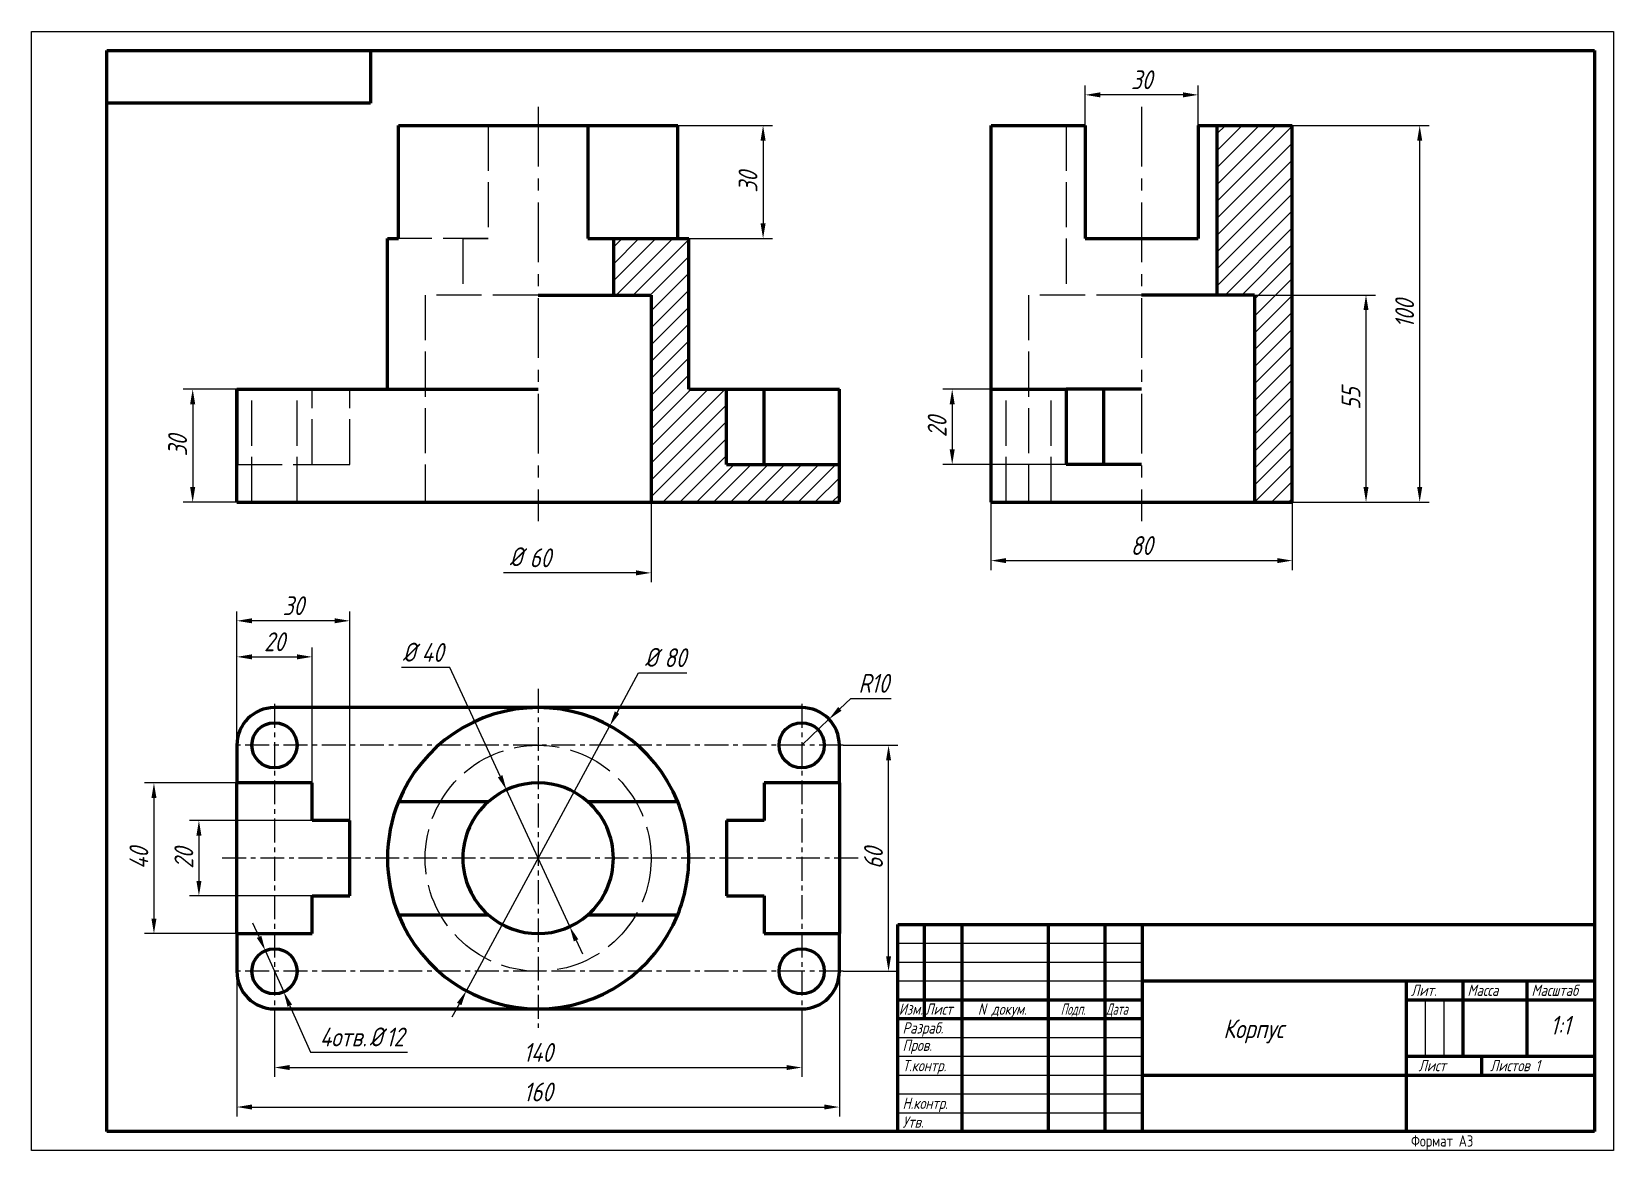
# Model space of a CAD drawing. Header units: millimetres. Extents: x 0 to 420, y 0 to 297.
import ezdxf

# ---------------------------------------------------------------- set-up
doc = ezdxf.new("R2010")
doc.units = ezdxf.units.MM
doc.linetypes.add('ACAD_ISO02W100', pattern=[15, 12, -3])
doc.linetypes.add('осевая', pattern=[50.8, 31.75, -6.35, 6.35, -6.35])
doc.layers.get('0').update_dxf_attribs({"lineweight": 15})
for name, color, linetype, lineweight in [('Осевая', 7, 'осевая', 15), ('Основная', 7, 'Continuous', 53), ('Пунктир', 7, 'ACAD_ISO02W100', 15), ('Размерная', 7, 'Continuous', 18), ('Техт', 7, 'Continuous', 18), ('Штриховка', 7, 'Continuous', 18)]:
    doc.layers.add(name, color=color, linetype=linetype, lineweight=lineweight)
doc.styles.add('ESKD', font='Eskd2__1.ttf', dxfattribs={"oblique": 15, "height": 4})
doc.styles.get("Standard").update_dxf_attribs({"font": 'GOST_A.TTF', "oblique": 15, "height": 5})
doc.dimstyles.new('ESKD', dxfattribs={"dimtxt": 4, "dimasz": 4, "dimexe": 2.5, "dimexo": 0, "dimgap": 1.5, "dimtad": 3, "dimdec": 3, "dimdsep": 46, "dimtxsty": 'Standard', "dimcen": 1.5, "dimdle": 1.25, "dimclrd": 256, "dimclre": 256, "dimclrt": 256, "dimazin": 2, "dimtfac": 0.766667, "dimtdec": 3, "dimtmove": 0, "dimatfit": 0, "dimtvp": 1.5, "dimtolj": 1, "dimtzin": 0, "dimlwd": -1, "dimlwe": -1, "dimarcsym": 0})

# ---------------------------------------------------------------- blocks, each defined once
blk = doc.blocks.new('*D29')
at = {"layer": 'DEFPOINTS', "color": 0, "ltscale": 0.5, "transparency": 16777216}
for p in [(171.57, 272.08), (174.48, 242.08), (194.22, 242.08)]:
    blk.add_point(p, dxfattribs=at)
at = {"layer": 'Размерная', "ltscale": 0.5, "transparency": 16777216}
for p, q in [((171.57, 272.08), (196.72, 272.08)), ((194.22, 268.08), (194.22, 246.08)), ((174.48, 242.08), (196.72, 242.08))]:
    blk.add_line(p, q, dxfattribs=at)
for points in [[(193.56, 268.08), (194.89, 268.08), (194.22, 272.08)], [(193.56, 246.08), (194.89, 246.08), (194.22, 242.08)]]:
    blk.add_solid(points, dxfattribs=at)
at = {"layer": 'Размерная', "ltscale": 0.5, "transparency": 16777216, "insert": (190.22, 257.08), "char_height": 5, "attachment_point": 5, "rotation": 90}
blk.add_mtext('\\A1;30', dxfattribs=at)
blk = doc.blocks.new('*D30')
at = {"layer": 'DEFPOINTS', "color": 0, "ltscale": 0.5, "transparency": 16777216}
for p in [(324.74, 227.08), (354.32, 227.08), (334.74, 172.08)]:
    blk.add_point(p, dxfattribs=at)
at = {"layer": 'Размерная', "ltscale": 0.5, "transparency": 16777216}
for p, q in [((324.74, 227.08), (356.82, 227.08)), ((354.32, 176.08), (354.32, 223.08)), ((334.74, 172.08), (356.82, 172.08))]:
    blk.add_line(p, q, dxfattribs=at)
for points in [[(353.65, 223.08), (354.98, 223.08), (354.32, 227.08)], [(353.65, 176.08), (354.98, 176.08), (354.32, 172.08)]]:
    blk.add_solid(points, dxfattribs=at)
at = {"layer": 'Размерная', "ltscale": 0.5, "transparency": 16777216, "insert": (350.32, 199.58), "char_height": 5, "attachment_point": 5, "rotation": 90}
blk.add_mtext('\\A1;55', dxfattribs=at)
blk = doc.blocks.new('*D31')
at = {"layer": 'DEFPOINTS', "color": 0, "ltscale": 0.5, "transparency": 16777216}
for p in [(334.74, 272.08), (368.58, 272.08), (334.74, 172.08)]:
    blk.add_point(p, dxfattribs=at)
at = {"layer": 'Размерная', "ltscale": 0.5, "transparency": 16777216}
for p, q in [((334.74, 272.08), (371.08, 272.08)), ((368.58, 176.08), (368.58, 268.08)), ((334.74, 172.08), (371.08, 172.08))]:
    blk.add_line(p, q, dxfattribs=at)
for points in [[(367.91, 268.08), (369.24, 268.08), (368.58, 272.08)], [(367.91, 176.08), (369.24, 176.08), (368.58, 172.08)]]:
    blk.add_solid(points, dxfattribs=at)
at = {"layer": 'Размерная', "ltscale": 0.5, "transparency": 16777216, "insert": (364.58, 222.08), "char_height": 5, "attachment_point": 5, "rotation": 90}
blk.add_mtext('\\A1;100', dxfattribs=at)
blk = doc.blocks.new('*D32')
at = {"layer": 'DEFPOINTS', "color": 0, "ltscale": 0.5, "transparency": 16777216}
for p in [(215.48, 107.54), (227.54, 107.54), (215.48, 47.54)]:
    blk.add_point(p, dxfattribs=at)
at = {"layer": 'Размерная', "ltscale": 0.5, "transparency": 16777216}
for p, q in [((215.48, 107.54), (230.04, 107.54)), ((227.54, 51.54), (227.54, 103.54)), ((215.48, 47.54), (230.04, 47.54))]:
    blk.add_line(p, q, dxfattribs=at)
for points in [[(226.88, 103.54), (228.21, 103.54), (227.54, 107.54)], [(226.88, 51.54), (228.21, 51.54), (227.54, 47.54)]]:
    blk.add_solid(points, dxfattribs=at)
at = {"layer": 'Размерная', "ltscale": 0.5, "transparency": 16777216, "insert": (223.54, 77.54), "char_height": 5, "attachment_point": 5, "rotation": 90}
blk.add_mtext('\\A1;60', dxfattribs=at)
blk = doc.blocks.new('*D33')
at = {"layer": 'DEFPOINTS', "color": 0, "ltscale": 0.5, "transparency": 16777216}
for p in [(64.48, 36.54), (204.48, 36.54), (204.48, 21.99)]:
    blk.add_point(p, dxfattribs=at)
at = {"layer": 'Размерная', "ltscale": 0.5, "transparency": 16777216}
for p, q in [((64.48, 36.54), (64.48, 19.49)), ((204.48, 36.54), (204.48, 19.49)), ((68.48, 21.99), (200.48, 21.99))]:
    blk.add_line(p, q, dxfattribs=at)
for points in [[(68.48, 22.65), (68.48, 21.32), (64.48, 21.99)], [(200.48, 22.65), (200.48, 21.32), (204.48, 21.99)]]:
    blk.add_solid(points, dxfattribs=at)
at = {"layer": 'Размерная', "ltscale": 0.5, "transparency": 16777216, "insert": (134.48, 25.99), "char_height": 5, "attachment_point": 5}
blk.add_mtext('\\A1;140', dxfattribs=at)
blk = doc.blocks.new('*D34')
at = {"layer": 'DEFPOINTS', "color": 0, "ltscale": 0.5, "transparency": 16777216}
for p in [(54.48, 47.54), (214.48, 47.54), (214.48, 11.5)]:
    blk.add_point(p, dxfattribs=at)
at = {"layer": 'Размерная', "ltscale": 0.5, "transparency": 16777216}
for p, q in [((54.48, 47.54), (54.48, 9)), ((214.48, 47.54), (214.48, 9)), ((58.48, 11.5), (210.48, 11.5))]:
    blk.add_line(p, q, dxfattribs=at)
for points in [[(58.48, 12.17), (58.48, 10.84), (54.48, 11.5)], [(210.48, 12.17), (210.48, 10.84), (214.48, 11.5)]]:
    blk.add_solid(points, dxfattribs=at)
at = {"layer": 'Размерная', "ltscale": 0.5, "transparency": 16777216, "insert": (134.48, 15.5), "char_height": 5, "attachment_point": 5}
blk.add_mtext('\\A1;160', dxfattribs=at)
blk = doc.blocks.new('*D36')
at = {"layer": 'DEFPOINTS', "color": 0, "ltscale": 0.5, "transparency": 16777216}
for p in [(62.04, 53.02), (66.93, 42.06)]:
    blk.add_point(p, dxfattribs=at)
at = {"layer": 'Размерная', "ltscale": 0.5, "transparency": 16777216}
for p, q in [((60.4, 56.67), (58.77, 60.32)), ((62.04, 53.02), (66.93, 42.06)), ((68.56, 38.41), (74.07, 26.08)), ((74.07, 26.08), (99.8, 26.08))]:
    blk.add_line(p, q, dxfattribs=at)
for points in [[(61.01, 56.94), (59.8, 56.4), (62.04, 53.02)], [(69.17, 38.68), (67.95, 38.14), (66.93, 42.06)]]:
    blk.add_solid(points, dxfattribs=at)
at = {"layer": 'Размерная', "ltscale": 0.5, "transparency": 16777216, "insert": (87.68, 30.09), "char_height": 5, "attachment_point": 5}
blk.add_mtext('\\A1;4отв.  12', dxfattribs=at)
blk = doc.blocks.new('*D38')
at = {"layer": 'DEFPOINTS', "color": 0, "ltscale": 0.5, "transparency": 16777216}
for p in [(211.71, 114.45), (204.48, 107.54)]:
    blk.add_point(p, dxfattribs=at)
at = {"layer": 'Размерная', "ltscale": 0.5, "transparency": 16777216}
for p, q in [((214.61, 117.21), (217.5, 119.98)), ((217.5, 119.98), (228.2, 119.98)), ((204.48, 107.54), (211.71, 114.45))]:
    blk.add_line(p, q, dxfattribs=at)
blk.add_solid([(214.15, 117.69), (215.07, 116.73), (211.71, 114.45)], dxfattribs=at)
at = {"layer": 'Размерная', "ltscale": 0.5, "transparency": 16777216, "insert": (223.6, 123.98), "char_height": 5, "attachment_point": 5}
blk.add_mtext('\\A1;R10', dxfattribs=at)
blk = doc.blocks.new('*D39')
at = {"layer": 'DEFPOINTS', "color": 0, "ltscale": 0.5, "transparency": 16777216}
for p in [(74.48, 131.02), (54.48, 107.54), (74.48, 97.54)]:
    blk.add_point(p, dxfattribs=at)
at = {"layer": 'Размерная', "ltscale": 0.5, "transparency": 16777216}
for p, q in [((54.48, 107.54), (54.48, 133.52)), ((58.48, 131.02), (70.48, 131.02)), ((74.48, 97.54), (74.48, 133.52))]:
    blk.add_line(p, q, dxfattribs=at)
for points in [[(58.48, 131.68), (58.48, 130.35), (54.48, 131.02)], [(70.48, 131.68), (70.48, 130.35), (74.48, 131.02)]]:
    blk.add_solid(points, dxfattribs=at)
at = {"layer": 'Размерная', "ltscale": 0.5, "transparency": 16777216, "insert": (64.48, 135.02), "char_height": 5, "attachment_point": 5}
blk.add_mtext('\\A1;20', dxfattribs=at)
blk = doc.blocks.new('*D40')
at = {"layer": 'DEFPOINTS', "color": 0, "ltscale": 0.5, "transparency": 16777216}
for p in [(54.48, 140.59), (54.48, 97.54), (84.48, 87.54)]:
    blk.add_point(p, dxfattribs=at)
at = {"layer": 'Размерная', "ltscale": 0.5, "transparency": 16777216}
for p, q in [((54.48, 97.54), (54.48, 143.09)), ((84.48, 87.54), (84.48, 143.09)), ((80.48, 140.59), (58.48, 140.59))]:
    blk.add_line(p, q, dxfattribs=at)
for points in [[(58.48, 141.26), (58.48, 139.93), (54.48, 140.59)], [(80.48, 141.26), (80.48, 139.93), (84.48, 140.59)]]:
    blk.add_solid(points, dxfattribs=at)
at = {"layer": 'Размерная', "ltscale": 0.5, "transparency": 16777216, "insert": (69.48, 144.59), "char_height": 5, "attachment_point": 5}
blk.add_mtext('\\A1;30', dxfattribs=at)
blk = doc.blocks.new('*D41')
at = {"layer": 'DEFPOINTS', "color": 0, "ltscale": 0.5, "transparency": 16777216}
for p in [(254.74, 172.08), (334.74, 172.08), (334.74, 156.57)]:
    blk.add_point(p, dxfattribs=at)
at = {"layer": 'Размерная', "ltscale": 0.5, "transparency": 16777216}
for p, q in [((254.74, 172.08), (254.74, 154.07)), ((334.74, 172.08), (334.74, 154.07)), ((258.74, 156.57), (330.74, 156.57))]:
    blk.add_line(p, q, dxfattribs=at)
for points in [[(258.74, 157.24), (258.74, 155.9), (254.74, 156.57)], [(330.74, 157.24), (330.74, 155.9), (334.74, 156.57)]]:
    blk.add_solid(points, dxfattribs=at)
at = {"layer": 'Размерная', "ltscale": 0.5, "transparency": 16777216, "insert": (294.74, 160.57), "char_height": 5, "attachment_point": 5}
blk.add_mtext('\\A1;80', dxfattribs=at)
blk = doc.blocks.new('*D42')
at = {"layer": 'DEFPOINTS', "color": 0, "ltscale": 0.5, "transparency": 16777216}
for p in [(54.48, 97.54), (32.48, 57.54), (54.48, 57.54)]:
    blk.add_point(p, dxfattribs=at)
at = {"layer": 'Размерная', "ltscale": 0.5, "transparency": 16777216}
for p, q in [((54.48, 97.54), (29.98, 97.54)), ((32.48, 93.54), (32.48, 61.54)), ((54.48, 57.54), (29.98, 57.54))]:
    blk.add_line(p, q, dxfattribs=at)
for points in [[(31.81, 93.54), (33.15, 93.54), (32.48, 97.54)], [(31.81, 61.54), (33.15, 61.54), (32.48, 57.54)]]:
    blk.add_solid(points, dxfattribs=at)
at = {"layer": 'Размерная', "ltscale": 0.5, "transparency": 16777216, "insert": (28.48, 77.54), "char_height": 5, "attachment_point": 5, "rotation": 90}
blk.add_mtext('\\A1;40', dxfattribs=at)
blk = doc.blocks.new('*D43')
at = {"layer": 'DEFPOINTS', "color": 0, "ltscale": 0.5, "transparency": 16777216}
for p in [(74.48, 87.54), (44.42, 67.54), (74.48, 67.54)]:
    blk.add_point(p, dxfattribs=at)
at = {"layer": 'Размерная', "ltscale": 0.5, "transparency": 16777216}
for p, q in [((74.48, 87.54), (41.92, 87.54)), ((44.42, 83.54), (44.42, 71.54)), ((74.48, 67.54), (41.92, 67.54))]:
    blk.add_line(p, q, dxfattribs=at)
for points in [[(43.75, 83.54), (45.09, 83.54), (44.42, 87.54)], [(43.75, 71.54), (45.09, 71.54), (44.42, 67.54)]]:
    blk.add_solid(points, dxfattribs=at)
at = {"layer": 'Размерная', "ltscale": 0.5, "transparency": 16777216, "insert": (40.42, 77.54), "char_height": 5, "attachment_point": 5, "rotation": 90}
blk.add_mtext('\\A1;20', dxfattribs=at)
blk = doc.blocks.new('*D44')
at = {"layer": 'DEFPOINTS', "color": 0, "ltscale": 0.5, "transparency": 16777216}
for p in [(126.08, 95.69), (142.88, 59.39)]:
    blk.add_point(p, dxfattribs=at)
at = {"layer": 'Размерная', "ltscale": 0.5, "transparency": 16777216}
for p, q in [((111.05, 128.17), (98.21, 128.17)), ((124.4, 99.32), (111.05, 128.17)), ((142.88, 59.39), (126.08, 95.69)), ((144.56, 55.76), (146.24, 52.13))]:
    blk.add_line(p, q, dxfattribs=at)
for points in [[(125.01, 99.6), (123.8, 99.04), (126.08, 95.69)], [(145.17, 56.04), (143.96, 55.48), (142.88, 59.39)]]:
    blk.add_solid(points, dxfattribs=at)
at = {"layer": 'Размерная', "ltscale": 0.5, "transparency": 16777216, "insert": (103.88, 132.18), "char_height": 5, "attachment_point": 5}
blk.add_mtext('\\A1;  40', dxfattribs=at)
blk = doc.blocks.new('*D45')
at = {"layer": 'DEFPOINTS', "color": 0, "ltscale": 0.5, "transparency": 16777216}
for p in [(274.74, 202.08), (244.44, 182.08), (274.74, 182.08)]:
    blk.add_point(p, dxfattribs=at)
at = {"layer": 'Размерная', "ltscale": 0.5, "transparency": 16777216}
for p, q in [((274.74, 202.08), (241.94, 202.08)), ((244.44, 198.08), (244.44, 186.08)), ((274.74, 182.08), (241.94, 182.08))]:
    blk.add_line(p, q, dxfattribs=at)
for points in [[(243.77, 198.08), (245.1, 198.08), (244.44, 202.08)], [(243.77, 186.08), (245.1, 186.08), (244.44, 182.08)]]:
    blk.add_solid(points, dxfattribs=at)
at = {"layer": 'Размерная', "ltscale": 0.5, "transparency": 16777216, "insert": (240.44, 192.08), "char_height": 5, "attachment_point": 5, "rotation": 90}
blk.add_mtext('\\A1;20', dxfattribs=at)
blk = doc.blocks.new('*D46')
at = {"layer": 'DEFPOINTS', "color": 0, "ltscale": 0.5, "transparency": 16777216}
for p in [(54.48, 202.08), (42.76, 172.08), (54.48, 172.08)]:
    blk.add_point(p, dxfattribs=at)
at = {"layer": 'Размерная', "ltscale": 0.5, "transparency": 16777216}
for p, q in [((54.48, 202.08), (40.26, 202.08)), ((42.76, 198.08), (42.76, 176.08)), ((54.48, 172.08), (40.26, 172.08))]:
    blk.add_line(p, q, dxfattribs=at)
for points in [[(42.09, 198.08), (43.43, 198.08), (42.76, 202.08)], [(42.09, 176.08), (43.43, 176.08), (42.76, 172.08)]]:
    blk.add_solid(points, dxfattribs=at)
at = {"layer": 'Размерная', "ltscale": 0.5, "transparency": 16777216, "insert": (38.76, 187.08), "char_height": 5, "attachment_point": 5, "rotation": 90}
blk.add_mtext('\\A1;30', dxfattribs=at)
blk = doc.blocks.new('*D47')
at = {"layer": 'DEFPOINTS', "color": 0, "ltscale": 0.5, "transparency": 16777216}
for p in [(279.74, 280.22), (279.74, 272.08), (309.74, 272.08)]:
    blk.add_point(p, dxfattribs=at)
at = {"layer": 'Размерная', "ltscale": 0.5, "transparency": 16777216}
for p, q in [((279.74, 272.08), (279.74, 282.72)), ((309.74, 272.08), (309.74, 282.72)), ((305.74, 280.22), (283.74, 280.22))]:
    blk.add_line(p, q, dxfattribs=at)
for points in [[(283.74, 280.88), (283.74, 279.55), (279.74, 280.22)], [(305.74, 280.88), (305.74, 279.55), (309.74, 280.22)]]:
    blk.add_solid(points, dxfattribs=at)
at = {"layer": 'Размерная', "ltscale": 0.5, "transparency": 16777216, "insert": (294.74, 284.22), "char_height": 5, "attachment_point": 5}
blk.add_mtext('\\A1;30', dxfattribs=at)
blk = doc.blocks.new('*D48')
at = {"layer": 'DEFPOINTS', "color": 0, "ltscale": 0.5, "transparency": 16777216}
for p in [(104.48, 172.08), (164.48, 172.08), (104.48, 153.31)]:
    blk.add_point(p, dxfattribs=at)
at = {"layer": 'Размерная', "ltscale": 0.5, "transparency": 16777216}
for p, q in [((164.48, 172.08), (164.48, 150.81)), ((160.48, 153.31), (125.31, 153.31))]:
    blk.add_line(p, q, dxfattribs=at)
blk.add_solid([(160.48, 153.98), (160.48, 152.64), (164.48, 153.31)], dxfattribs=at)
at = {"layer": 'Размерная', "ltscale": 0.5, "transparency": 16777216, "insert": (132.48, 157.31), "char_height": 5, "attachment_point": 5}
blk.add_mtext('\\A1;  60', dxfattribs=at)
blk = doc.blocks.new('_None')
blk = doc.blocks.new('*D50')
at = {"layer": 'DEFPOINTS', "color": 0, "ltscale": 0.5, "transparency": 16777216}
for p in [(153.53, 112.71), (115.43, 42.37)]:
    blk.add_point(p, dxfattribs=at)
at = {"layer": 'Размерная', "ltscale": 0.5, "transparency": 16777216}
for p, q in [((155.44, 116.23), (161.16, 126.79)), ((161.16, 126.79), (174, 126.79)), ((115.43, 42.37), (153.53, 112.71)), ((113.53, 38.85), (111.62, 35.33))]:
    blk.add_line(p, q, dxfattribs=at)
for points in [[(154.85, 116.55), (156.02, 115.91), (153.53, 112.71)], [(112.94, 39.17), (114.12, 38.53), (115.43, 42.37)]]:
    blk.add_solid(points, dxfattribs=at)
at = {"layer": 'Размерная', "ltscale": 0.5, "transparency": 16777216, "insert": (168.33, 130.79), "char_height": 5, "attachment_point": 5}
blk.add_mtext('\\A1;  80', dxfattribs=at)

msp = doc.modelspace()

# ---------------------------------------------------------------- hatches: boundary and pattern name
at = {"layer": 'Штриховка', "ltscale": 0.5}
h = msp.add_hatch(dxfattribs=at)
h.set_pattern_fill('ANSI31', color=256, style=0)
h.paths.add_polyline_path([(334.7433, 272.0779), (314.7433, 272.0779), (314.7433, 227.0779), (324.7433, 227.0779), (324.7433, 172.0779), (334.7433, 172.0779)])
h = msp.add_hatch(dxfattribs=at)
h.set_pattern_fill('ANSI31', color=256, style=0)
h.paths.add_polyline_path([(174.4841, 242.0779), (154.4841, 242.0779), (154.4841, 227.0779), (164.4841, 227.0779), (164.4841, 172.0779), (204.4841, 172.0779), (214.4841, 172.0779), (214.4841, 182.0779), (194.4841, 182.0779), (184.4841, 182.0779), (184.4841, 202.0779), (174.4841, 202.0779)])

# ---------------------------------------------------------------- linework, layer by layer
for p, q in [((0, 297), (420, 297)), ((0, 0), (0, 297)), ((0, 297), (210, 297)), ((210, 297), (420, 297)), ((420, 297), (420, 0)), ((230, 55), (295, 55)), ((230, 50), (295, 50)), ((230, 45), (295, 45)), ((370, 40), (370, 25)), ((370, 40), (370, 25)), ((375, 40), (375, 25)), ((375, 40), (375, 25)), ((230, 30), (295, 30)), ((230, 25), (295, 25)), ((230, 20), (295, 20)), ((230, 15), (295, 15)), ((230, 10), (295, 10)), ((420, 0), (0, 0))]:
    msp.add_line(p, q)
at = {"layer": 'Осевая', "ltscale": 0.5}
for p, q in [((134.4841, 277.0779), (134.4841, 167.0779)), ((294.7433, 277.0779), (294.7433, 167.0779))]:
    msp.add_line(p, q, dxfattribs=at)
at = {"layer": 'Осевая', "ltscale": 0.2}
for p, q in [((134.4841, 122.5417), (134.4841, 32.5417)), ((64.4841, 118.5417), (64.4841, 36.5417)), ((204.4841, 118.5417), (204.4841, 36.5417)), ((215.4841, 107.5417), (53.4841, 107.5417)), ((219.4841, 77.5417), (49.4841, 77.5417)), ((215.4841, 47.5417), (53.4841, 47.5417))]:
    msp.add_line(p, q, dxfattribs=at)
at = {"layer": 'Основная', "ltscale": 10}
for p, q in [((20, 5), (20, 292)), ((20, 292), (415, 292)), ((415, 292), (415, 5)), ((230, 5), (230, 60)), ((230, 60), (415, 60)), ((237, 60), (237, 35)), ((247, 60), (247, 5)), ((270, 5), (270, 60)), ((285, 60), (285, 5)), ((295, 5), (295, 60)), ((295, 45), (415, 45)), ((365, 45), (365, 5)), ((380, 45), (380, 25)), ((397, 45), (397, 25)), ((230, 40), (295, 40)), ((365, 40), (415, 40)), ((230, 35), (295, 35)), ((365, 25), (415, 25)), ((385, 24.9639), (385, 19.9639)), ((295, 20), (415, 20)), ((415, 5), (20, 5))]:
    msp.add_line(p, q, dxfattribs=at)
at = {"layer": 'Основная', "ltscale": 0.5}
for p, q in [((90, 292), (90, 278)), ((90, 278), (20, 278))]:
    msp.add_line(p, q, dxfattribs=at)
at = {"layer": 'Основная'}
for p, q in [((97.4031, 272.0779), (171.5651, 272.0779)), ((97.4031, 242.0779), (97.4031, 272.0779)), ((147.7128, 272.0779), (147.7128, 242.0779)), ((171.5651, 242.0779), (171.5651, 272.0779)), ((254.7433, 172.0779), (254.7433, 272.0779)), ((254.7433, 272.0779), (279.7433, 272.0779)), ((279.7433, 272.0779), (279.7433, 242.0779)), ((309.7433, 272.0779), (334.7433, 272.0779)), ((309.7433, 272.0779), (309.7433, 242.0779)), ((314.7433, 272.0779), (314.7433, 227.0779)), ((334.7433, 172.0779), (334.7433, 272.0779)), ((94.4841, 202.0779), (94.4841, 242.0779)), ((94.4841, 242.0779), (97.4031, 242.0779)), ((147.7128, 242.0779), (174.4841, 242.0779)), ((154.4841, 242.0779), (154.4841, 227.0779)), ((174.4841, 202.0779), (174.4841, 242.0779)), ((279.7433, 242.0779), (309.7433, 242.0779)), ((134.4841, 227.0779), (164.4841, 227.0779)), ((164.4841, 227.0779), (164.4841, 172.0779)), ((324.7433, 227.0779), (294.7433, 227.0779)), ((324.7433, 227.0779), (324.7433, 172.0779)), ((54.4841, 202.0779), (134.4841, 202.0779)), ((54.4841, 172.0779), (54.4841, 202.0779)), ((54.4841, 202.0779), (54.4841, 182.0779)), ((174.4841, 202.0779), (214.4841, 202.0779)), ((184.4841, 182.0779), (184.4841, 202.0779)), ((194.4841, 182.0779), (194.4841, 202.0779)), ((194.4841, 182.0779), (194.4841, 202.0779)), ((214.4841, 172.0779), (214.4841, 202.0779)), ((214.4841, 182.0779), (214.4841, 202.0779)), ((254.7433, 202.0779), (264.7433, 202.0779)), ((264.7433, 202.0779), (274.7433, 202.0779)), ((284.7433, 202.0779), (274.7433, 202.0779)), ((274.7433, 202.0779), (274.7433, 182.0779)), ((294.7433, 202.0779), (284.7433, 202.0779)), ((284.7433, 182.0779), (284.7433, 202.0779)), ((184.4841, 182.0779), (194.4841, 182.0779)), ((194.4841, 182.0779), (214.4841, 182.0779)), ((294.7433, 182.0779), (274.7433, 182.0779)), ((54.4841, 172.0779), (64.4841, 172.0779)), ((64.4841, 172.0779), (204.4841, 172.0779)), ((204.4841, 172.0779), (214.4841, 172.0779)), ((254.7433, 172.0779), (264.7433, 172.0779)), ((264.7433, 172.0779), (324.7433, 172.0779)), ((324.7433, 172.0779), (334.7433, 172.0779)), ((134.4841, 117.5417), (64.4841, 117.5417)), ((204.4841, 117.5417), (134.4841, 117.5417)), ((54.4841, 107.5417), (54.4841, 97.5417)), ((214.4841, 97.5417), (214.4841, 107.5417)), ((54.4841, 57.5417), (54.4841, 97.5417)), ((74.4841, 97.5417), (54.4841, 97.5417)), ((74.4841, 87.5417), (74.4841, 97.5417)), ((214.4841, 97.5417), (194.4841, 97.5417)), ((194.4841, 97.5417), (194.4841, 87.5417)), ((214.4841, 97.5417), (214.4841, 57.5417)), ((121.2553, 92.5417), (97.4031, 92.5417)), ((171.5651, 92.5417), (147.7128, 92.5417)), ((84.4841, 87.5417), (74.4841, 87.5417)), ((84.4841, 67.5417), (84.4841, 87.5417)), ((184.4841, 87.5417), (184.4841, 67.5417)), ((194.4841, 87.5417), (184.4841, 87.5417)), ((74.4841, 57.5417), (74.4841, 67.5417)), ((74.4841, 67.5417), (84.4841, 67.5417)), ((184.4841, 67.5417), (194.4841, 67.5417)), ((194.4841, 67.5417), (194.4841, 57.5417)), ((97.4031, 62.5417), (121.2553, 62.5417)), ((147.7128, 62.5417), (171.5651, 62.5417)), ((54.4841, 57.5417), (54.4841, 47.5417)), ((54.4841, 57.5417), (74.4841, 57.5417)), ((194.4841, 57.5417), (214.4841, 57.5417)), ((214.4841, 47.5417), (214.4841, 57.5417)), ((64.4841, 37.5417), (134.4841, 37.5417)), ((134.4841, 37.5417), (204.4841, 37.5417))]:
    msp.add_line(p, q, dxfattribs=at)
for centre in [(64.4841, 107.5417), (204.4841, 107.5417), (64.4841, 47.5417), (204.4841, 47.5417)]:
    msp.add_circle(centre, 6, dxfattribs=at)
for centre, radius, start, end in [((64.4841, 107.5417), 10, 90, 180), ((134.4841, 77.5417), 40, 22.024313, 157.975687), ((204.4841, 107.5417), 10, 0, 90), ((134.4841, 77.5417), 20, 48.590378, 131.409622), ((134.4841, 77.5417), 40, 157.975687, 202.024313), ((134.4841, 77.5417), 20, 131.409622, 228.590378), ((134.4841, 77.5417), 20, 0, 48.590378), ((134.4841, 77.5417), 40, 0, 22.024313), ((134.4841, 77.5417), 20, 311.409622, 0), ((134.4841, 77.5417), 40, 337.975687, 0), ((134.4841, 77.5417), 40, 202.024313, 337.975687), ((134.4841, 77.5417), 20, 228.590378, 311.409622), ((64.4841, 47.5417), 10, 180, 270), ((204.4841, 47.5417), 10, 270, 0)]:
    msp.add_arc(centre, radius, start, end, dxfattribs=at)
at = {"layer": 'Пунктир'}
for p, q in [((121.2553, 272.0779), (121.2553, 242.0779)), ((121.2553, 272.0779), (121.2553, 242.0779)), ((147.7128, 272.0779), (147.7128, 242.0779)), ((274.7433, 272.0779), (274.7433, 227.0779)), ((121.2553, 242.0779), (97.4031, 242.0779)), ((114.4841, 242.0779), (114.4841, 227.0779)), ((114.4841, 242.0779), (121.2553, 242.0779)), ((134.4841, 227.0779), (104.4841, 227.0779)), ((104.4841, 227.0779), (104.4841, 172.0779)), ((264.7433, 227.0779), (264.7433, 172.0779)), ((294.7433, 227.0779), (264.7433, 227.0779)), ((58.4841, 172.0779), (58.4841, 202.0779)), ((70.4841, 172.0779), (70.4841, 202.0779)), ((74.4841, 182.0779), (74.4841, 202.0779)), ((74.4841, 182.0779), (74.4841, 202.0779)), ((84.4841, 182.0779), (84.4841, 202.0779)), ((258.7433, 172.0779), (258.7433, 202.0779)), ((270.7433, 172.0779), (270.7433, 202.0779)), ((54.4841, 182.0779), (74.4841, 182.0779)), ((74.4841, 182.0779), (84.4841, 182.0779))]:
    msp.add_line(p, q, dxfattribs=at)
msp.add_circle((134.4841, 77.5417), 30, dxfattribs=at)

# ---------------------------------------------------------------- texts
at = {"layer": 'Размерная', "char_height": 5, "attachment_point": 5, "style": 'ESKD'}
for insert in [(128.6156, 157.5985), (100.2412, 132.2665), (164.554, 130.8823), (91.4438, 30.1212)]:
    msp.add_mtext('\\A1;%%c', dxfattribs=dict(at, insert=insert))
at = {"layer": 'Техт', "oblique": 15}
for s, height, p in [('Лит.', 3, (366.2551, 41)), ('Масса', 3, (381.2551, 41)), ('Масштаб', 3, (398.2551, 41)), ('Изм.', 3, (230.2551, 36)), ('Лист', 3, (237.2551, 36)), ('N докум.', 3, (251.2551, 36)), ('Разраб.', 3, (231.2551, 31)), ('Корпус', 5, (316.4263, 29.7789)), ('1:1', 5, (403.2273, 30.7219)), ('Пров.', 3, (231.2551, 26.3971)), ('Т.контр.', 3, (231.2551, 21)), ('Лист', 3, (368.2551, 21)), ('Листов 1', 3, (387.2551, 21)), ('Н.контр.', 3, (231.2551, 11)), ('Утв.', 3, (231.2551, 6))]:
    msp.add_text(s, height=height, dxfattribs=at).set_placement(p)
at = {"layer": 'Техт', "oblique": 15, "width": 0.8}
for s, p in [('Подп.', (273.2551, 36)), ('Дата', (285.2551, 36))]:
    msp.add_text(s, height=3, dxfattribs=at).set_placement(p)
at = {"layer": 'Техт'}
msp.add_text('Формат А3', height=3, dxfattribs=at).set_placement((366.2551, 1))

# ---------------------------------------------------------------- dimensions: what is measured, and where the dimension line sits
at = {"layer": 'Размерная', "ltscale": 0.5}
for base, p1, p2, picture, middle in [((279.7433, 280.2167), (309.7433, 272.0779), (279.7433, 272.0779), '*D47', (294.7433, 284.2167)), ((334.7433, 156.5714), (254.7433, 172.0779), (334.7433, 172.0779), '*D41', (294.7433, 160.5714)), ((54.4841, 140.5918), (84.4841, 87.5417), (54.4841, 97.5417), '*D40', (69.4841, 144.5918)), ((74.4841, 131.0177), (54.4841, 107.5417), (74.4841, 97.5417), '*D39', (64.4841, 135.0177)), ((214.4841, 11.5039), (54.4841, 47.5417), (214.4841, 47.5417), '*D34', (134.4841, 15.5039)), ((204.4841, 21.986), (64.4841, 36.5417), (204.4841, 36.5417), '*D33', (134.4841, 25.986))]:
    dim = msp.add_linear_dim(base=base, p1=p1, p2=p2, dimstyle='ESKD', dxfattribs=at)
    dim.commit()
    dim.dimension.update_dxf_attribs({"geometry": picture, "text_midpoint": middle})
for base, p1, p2, picture, middle in [((194.2221, 242.0779), (171.5651, 272.0779), (174.4841, 242.0779), '*D29', (190.2221, 257.0779)), ((368.5777, 272.0779), (334.7433, 172.0779), (334.7433, 272.0779), '*D31', (364.5777, 222.0779)), ((354.3171, 227.0779), (334.7433, 172.0779), (324.7433, 227.0779), '*D30', (350.3171, 199.5779)), ((42.7597, 172.0779), (54.4841, 202.0779), (54.4841, 172.0779), '*D46', (38.7597, 187.0779)), ((244.4356, 182.0779), (274.7433, 202.0779), (274.7433, 182.0779), '*D45', (240.4356, 192.0779)), ((227.5423, 107.5417), (215.4841, 47.5417), (215.4841, 107.5417), '*D32', (223.5423, 77.5417)), ((32.4801, 57.5417), (54.4841, 97.5417), (54.4841, 57.5417), '*D42', (28.4801, 77.5417)), ((44.4202, 67.5417), (74.4841, 87.5417), (74.4841, 67.5417), '*D43', (40.4202, 77.5417))]:
    dim = msp.add_linear_dim(base=base, p1=p1, p2=p2, angle=90, dimstyle='ESKD', dxfattribs=at)
    dim.commit()
    dim.dimension.update_dxf_attribs({"geometry": picture, "text_midpoint": middle})
dim = msp.add_linear_dim(base=(104.4841, 153.3089), p1=(164.4841, 172.0779), p2=(104.4841, 172.0779), text='  60', dimstyle='ESKD', override={"dimblk2": 'None', "dimsah": 1, "dimse2": 1, "dimsd2": 1}, dxfattribs=at)
dim.commit()
dim.dimension.update_dxf_attribs({"geometry": '*D48', "text_midpoint": (132.4841, 157.3107)})
for p1, p2, text, picture, middle in [((142.8838, 59.3911), (126.0843, 95.6924), '  40', '*D44', (103.88, 128.175)), ((115.4344, 42.3692), (153.5337, 112.7143), '  80', '*D50', (168.3298, 126.7908)), ((62.0366, 53.0199), (66.9315, 42.0636), '4отв.  12', '*D36', (87.6844, 26.0843))]:
    dim = msp.add_diameter_dim_2p(p1=p1, p2=p2, text=text, dimstyle='ESKD', override={"dimtoh": 1}, dxfattribs=at)
    dim.commit()
    dim.dimension.update_dxf_attribs({"geometry": picture, "text_midpoint": middle, "dimtype": 163})
dim = msp.add_radius_dim(center=(204.4841, 107.5417), mpoint=(211.7149, 114.4493), dimstyle='ESKD', override={"dimtoh": 1}, dxfattribs=at)
dim.commit()
dim.dimension.update_dxf_attribs({"geometry": '*D38', "text_midpoint": (223.5999, 123.9754)})

doc.saveas('drawing.dxf')
